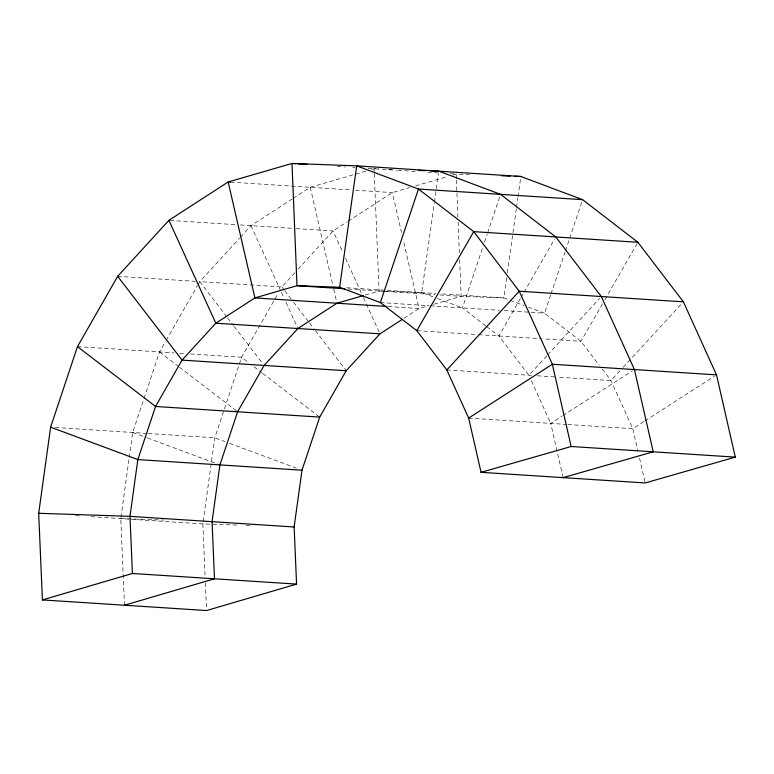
<?xml version="1.0" encoding="UTF-8"?>
<svg xmlns="http://www.w3.org/2000/svg" width="774" height="774" viewBox="0 0 774 774"><rect width="100%" height="100%" fill="white"/><g stroke="black" fill="none" stroke-linecap="round" stroke-linejoin="round"><path stroke-width="0.58" stroke-dasharray="3.87 2.9" d="M124.479 605.229L120.773 518.599L129.055 458.808M129.219 457.608L132.693 432.502L143.664 399.597M203.185 521.521L214.775 437.813L238.972 365.202M433.043 296.839L421.724 292.591L434.262 203.31M434.427 202.12L438.442 173.55M506.641 277.673L503.806 297.913L524.172 305.556M507.309 272.912L516.335 208.632M516.51 207.442L517.845 197.912M518.009 196.722L520.679 177.681M144.041 398.465L159.541 351.947L165.549 341.45M239.35 364.07L241.623 357.259L278.234 293.24M485.811 325.893L462.455 307.878L483.024 246.577M484.553 242.039L487.214 234.087M487.601 232.955L499.781 196.625M550.624 295.029L544.538 313.199L580.964 341.295L599.26 365.241M551.011 293.897L565.097 251.889M565.484 250.757L569.296 239.408M569.674 238.266L582.241 200.805M166.149 340.396L197.36 285.829M197.96 284.774L199.76 281.63L239.601 238.092M546.802 355.788L528.894 375.245L498.891 335.974L520.457 298.454M521.057 297.419L523.447 293.249M524.046 292.204L554.6 239.05M602.53 303.776L580.964 341.295L542.903 338.828M604.929 299.606L637.283 243.326M240.414 237.212L250.989 225.66L292.166 198.995M226.821 316.866L199.76 281.63L281.833 286.941L294.846 272.729M298.096 269.178L333.062 230.971L347.12 221.867M547.615 354.908L599.686 298.3M619.926 370.833L610.976 380.566L557.444 377.102M623.176 367.302L681.759 303.611M293.172 198.347L310.248 187.289L365.957 171.131M348.126 221.219L392.321 192.61L409.736 187.56M404.028 318.269L419.063 308.536L428.157 305.904M563.124 477.635L550.73 423.407L561.827 416.267M562.833 415.619L632.416 370.862M643.9 421.588L632.813 428.719L567.39 424.481M644.906 420.94L714.489 376.174M371.762 169.448L374.084 168.771L378.873 168.945M415.541 185.876L448.04 176.443M452.674 175.098L456.157 174.082L469.334 174.576M365.425 294.971L379.076 291.014L382.627 291.14M433.846 304.25L461.149 296.326L503.806 297.913L440.754 293.83M120.773 518.599L164.011 520.06M91.042 516.674L202.856 523.921L238.885 525.13M246.093 525.372L252.092 525.575M388.461 169.303L393.25 169.477M383.817 291.188L421.724 292.591M337.212 166.381L345.533 166.923M352.673 167.387L355.053 167.542M368.134 168.384L381.224 169.235M382.414 169.312L396.685 170.232M397.875 170.309L418.095 171.625M427.616 172.234L438.316 172.931M450.216 173.705L456.157 174.082L456.36 178.881M230.546 182.132L350.69 189.911M355.45 190.22L392.321 192.61L401.503 232.423M170.096 220.416L235.519 224.654M240.279 224.963L295 228.504M296.19 228.582L333.062 230.971L342.543 251.763M346.791 287.744L436.004 293.52M348.145 289.012L385.017 291.401M386.207 291.479L434.978 294.633M439.738 294.942L461.149 296.326L459.582 257.974M117.677 276.318L195 281.32M380.382 302.566L429.154 305.72M430.344 305.798L499.336 310.268M504.087 310.577L544.538 313.199L528.69 307.249M388.132 306.533L419.063 308.536L403.399 240.617M416.809 330.662L477.481 334.591M478.671 334.668L541.713 338.751M446.821 369.933L531.274 375.4M537.224 375.787L556.254 377.025M77.468 346.626L173.821 352.867M179.771 353.254L185.712 353.641M190.472 353.95L241.623 357.259L249.238 363.093M468.657 418.086L566.2 424.404M55.38 427.49L146.973 433.421M148.163 433.498L214.775 437.813L224.973 441.606M75.571 515.678L80.332 515.977M229.501 443.289L296.326 468.115M132.693 432.502L146.286 437.552M147.418 437.968L218.781 464.477M437.562 298.541L462.455 307.878M253.998 366.75L261.612 372.584M262.57 373.31L318.743 416.373M159.541 351.947L178.591 366.537M179.539 367.273L237.618 411.787M486.74 326.609L498.891 335.974M281.833 286.941L284.029 289.805M284.755 290.753L292.804 301.231M293.539 302.179L308.903 322.178M309.629 323.126L314.757 329.792M315.482 330.75L346.21 370.736M227.556 317.814L233.409 325.428M234.135 326.386L262.667 363.519M602.191 369.072L610.976 380.566L632.813 428.719L637.931 451.116M345.543 258.332L363.016 296.636M363.509 297.729L379.986 333.836M250.989 225.66L280.933 291.314M281.436 292.408L283.932 297.884M285.925 302.257L297.913 328.524M531.38 380.721L550.73 423.407M310.248 187.289L333.468 288.005M333.739 289.176L336.98 303.224M639.547 458.198L645.197 482.947M202.856 523.921L205.12 576.853M205.371 582.87L206.455 608.141M456.408 180.081L456.892 192.058M456.941 193.258L457.918 217.233M458.121 222.022L459.388 253.185M374.084 168.771L374.229 172.37M374.277 173.56L379.076 291.014"/><path stroke-width="1.16" d="M38.7 513.288L50.62 427.18L77.468 346.626L117.677 276.318L168.906 220.338L228.166 181.977L292.001 163.459L356.698 165.859L520.854 176.482L582.619 199.673L637.873 242.281L683.394 301.841L716.511 374.877L735.3 457.124L645.197 482.947L481.051 472.324L468.657 418.086L446.821 369.933L416.809 330.662L380.382 302.566L339.651 287.28L296.993 285.693L254.907 297.913L215.83 323.203L182.054 360.113L155.545 406.476L137.84 459.582L129.974 516.355L132.422 573.476L42.406 599.918L38.7 513.288L129.974 516.355L294.13 526.988L296.577 584.109L206.561 610.541L42.406 599.918M294.13 526.988L301.995 470.215L319.691 417.099L346.21 370.736L379.986 333.836L402.025 319.565M339.651 287.28L356.698 165.859L418.473 189.04L582.619 199.673M380.382 302.566L418.473 189.04L473.727 231.649L519.238 291.218L552.355 364.244L571.144 446.501L735.3 457.124M416.809 330.662L473.727 231.649L637.873 242.281M446.821 369.933L519.238 291.218L683.394 301.841M468.657 418.086L552.355 364.244L716.511 374.877M124.479 605.229L214.495 578.788L212.057 521.676L219.913 464.903L237.618 411.787L264.127 365.425L297.913 328.524L336.98 303.224L363.151 295.629M481.051 472.324L571.144 446.501M563.124 477.635L653.227 451.813L634.428 369.566L601.311 296.529L555.8 236.97L500.546 194.351L438.771 171.17L430.392 170.861M418.405 170.415L425.594 170.686M501.687 175.775L510.066 176.085M514.865 176.269L520.854 176.482M295.571 163.682L292.001 163.459L296.993 285.693L344.575 288.779M297.951 163.836L307.471 164.456M230.546 182.132L228.166 181.977L254.907 297.913L386.942 306.465M379.986 333.836L215.83 323.203L168.906 220.338M346.21 370.736L182.054 360.113L117.677 276.318M319.691 417.099L155.545 406.476L77.468 346.626M301.995 470.215L137.84 459.582L50.62 427.18M132.422 573.476L296.577 584.109"/></g></svg>
